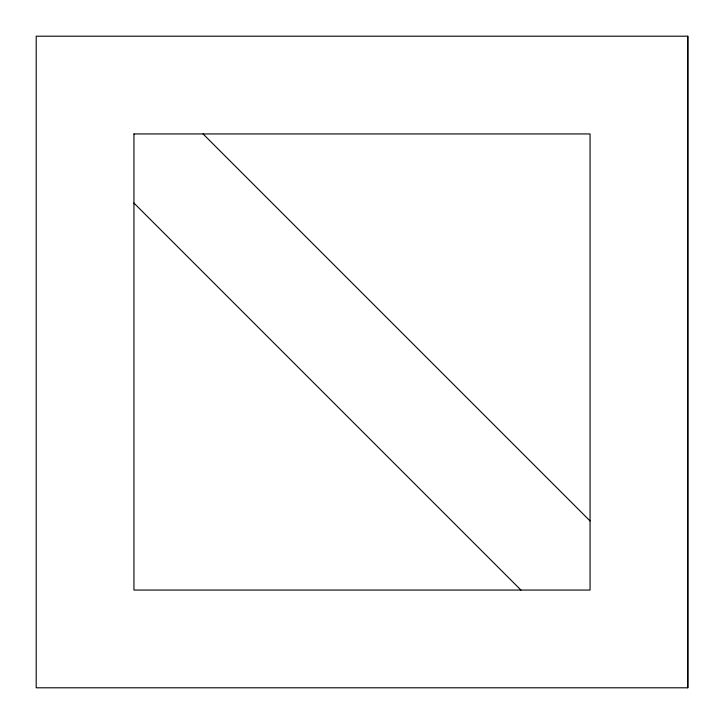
<?xml version="1.0" encoding="UTF-8"?>
<svg xmlns="http://www.w3.org/2000/svg" width="724" height="724" viewBox="0 0 724 724"><rect width="100%" height="100%" fill="white"/><g stroke="black" fill="none" stroke-linecap="round" stroke-linejoin="round"><path stroke-width="1.09" d="M687.8 687.8L687.8 36.2L36.2 36.2L36.2 687.8L687.8 687.8L687.8 36.2M203.055 133.94L590.06 520.945M133.94 203.055L520.945 590.06M133.94 133.94L133.94 590.06L590.06 590.06L590.06 133.94L133.94 133.94"/></g></svg>
